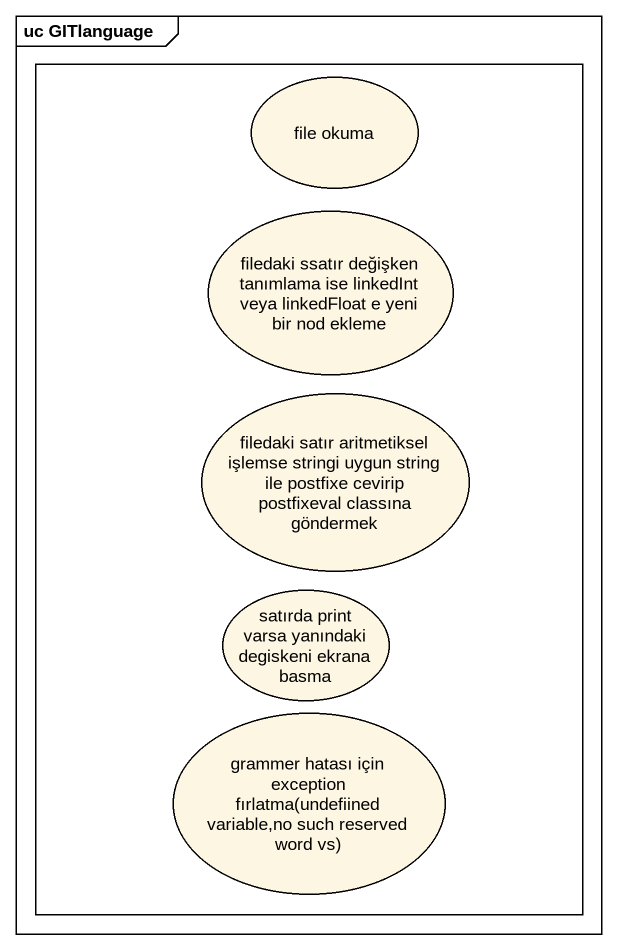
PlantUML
@startuml
mainframe uc GITlanguage
rectangle " " as rectangle1 {
  usecase "file okuma" as file_okuma
  usecase "filedaki ssatır değişken tanımlama ise linkedInt veya linkedFloat e yeni bir nod ekleme" as filedaki_ssatır_değişken
  usecase "filedaki satır aritmetiksel işlemse stringi uygun string ile postfixe cevirip postfixeval classına göndermek" as filedaki_satır_aritmetiksel
  usecase "satırda print varsa yanındaki degiskeni ekrana basma" as satırda_print_varsa
  usecase "grammer hatası için exception fırlatma(undefiined variable,no such reserved word vs)" as grammer_hatası_için
}
@enduml
